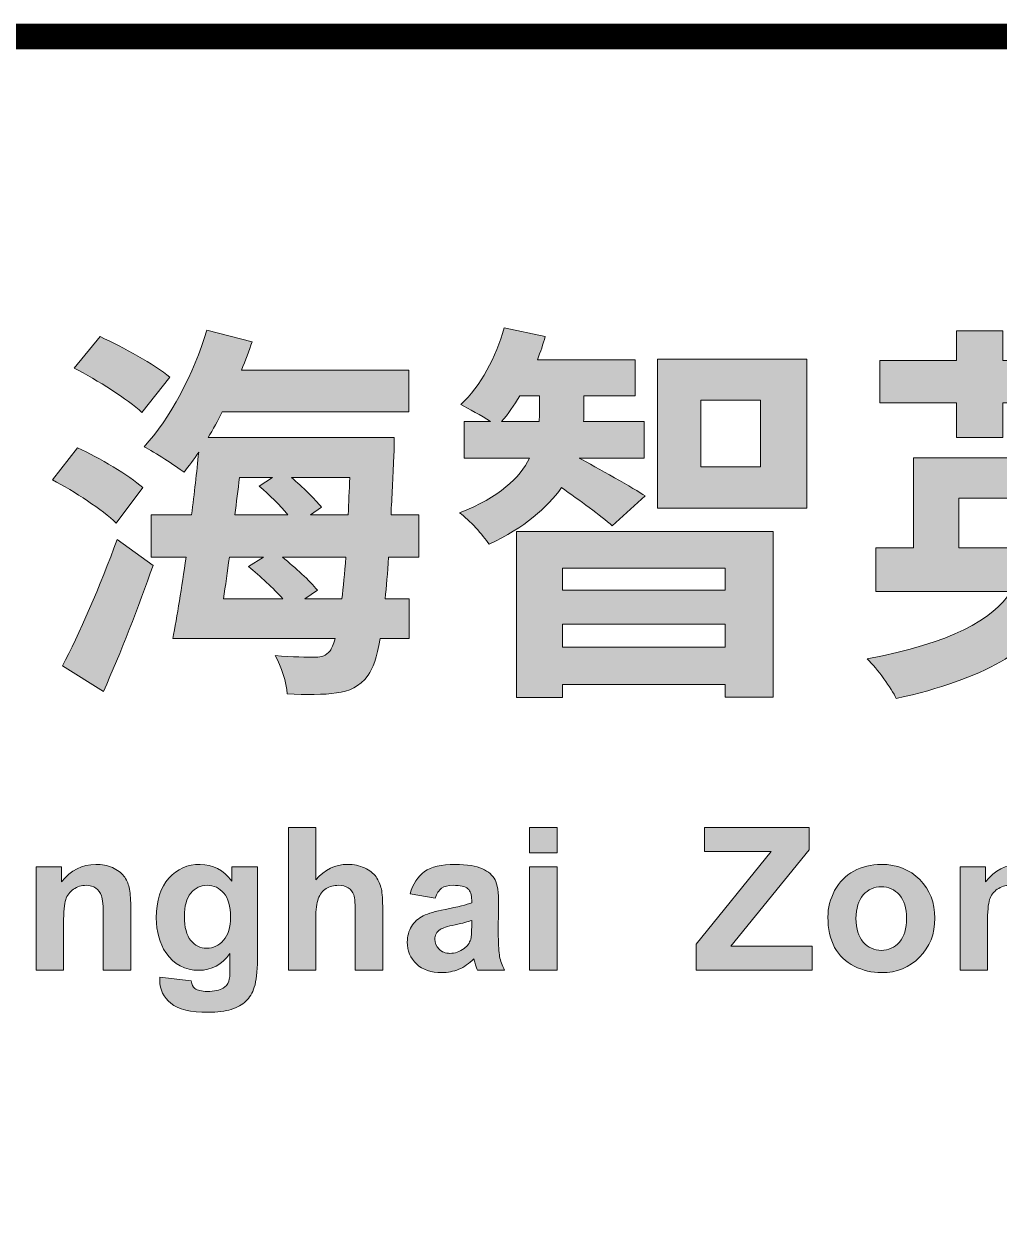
# Model space of a CAD drawing. Extents: x 148 to 221443, y -36682 to 6758.
# Drawn here: x 181042.4 to 181270.8, y -23144.8 to -22866.1 of the extents above; entities that cross this region are included whole.
import ezdxf

# ---------------------------------------------------------------- set-up
doc = ezdxf.new("R2010")
doc.units = 0
doc.header["$LTSCALE"] = 10
doc.header["$MEASUREMENT"] = 0
doc.layers.add('图层 1', color=7, linetype='Continuous')
doc.layers.add('图框层', color=7, linetype='Continuous', lineweight=15)

# ---------------------------------------------------------------- blocks, each defined once
blk = doc.blocks.new('block 5')
at = {"layer": '图层 1', "true_color": 0x0f208a}
h = blk.add_hatch(color=166, dxfattribs=at)
h.dxf.hatch_style = 2
edge = h.paths.add_edge_path()
edge.add_spline(control_points=[(88.756, -146.79), (88.591, -146.625), (88.242, -146.402), (87.971, -146.256), (87.971, -146.256), (88.281, -145.863), (88.281, -145.863), (88.553, -145.985), (88.911, -146.198), (89.086, -146.353), (89.086, -146.353), (88.756, -146.79), (88.756, -146.79)], knot_values=[0, 0, 0, 0, 1, 1, 1, 2, 2, 2, 3, 3, 3, 4, 4, 4, 4], degree=3, periodic=0)
edge = h.paths.add_edge_path()
edge.add_spline(control_points=[(88.097, -148.55), (88.295, -148.177), (88.562, -147.561), (88.771, -146.993), (88.771, -146.993), (89.212, -147.313), (89.212, -147.313), (89.033, -147.828), (88.814, -148.39), (88.601, -148.866), (88.601, -148.866), (88.097, -148.55), (88.097, -148.55)], knot_values=[0, 0, 0, 0, 1, 1, 1, 2, 2, 2, 3, 3, 3, 4, 4, 4, 4], degree=3, periodic=0)
edge = h.paths.add_edge_path()
edge.add_spline(control_points=[(89.076, -145.427), (88.902, -145.262), (88.523, -145.029), (88.242, -144.879), (88.242, -144.879), (88.562, -144.491), (88.562, -144.491), (88.844, -144.622), (89.227, -144.835), (89.421, -144.99), (89.421, -144.99), (89.076, -145.427), (89.076, -145.427)], knot_values=[0, 0, 0, 0, 1, 1, 1, 2, 2, 2, 3, 3, 3, 4, 4, 4, 4], degree=3, periodic=0)
edge = h.paths.add_edge_path()
edge.add_spline(control_points=[(92.117, -147.212), (92.103, -147.406), (92.088, -147.575), (92.074, -147.726), (92.074, -147.726), (92.37, -147.726), (92.37, -147.726), (92.37, -147.726), (92.37, -148.216), (92.37, -148.216), (92.37, -148.216), (92.011, -148.216), (92.011, -148.216), (91.972, -148.448), (91.923, -148.584), (91.865, -148.667), (91.754, -148.817), (91.632, -148.861), (91.472, -148.885), (91.327, -148.909), (91.094, -148.909), (90.866, -148.895), (90.856, -148.759), (90.798, -148.555), (90.716, -148.424), (90.929, -148.444), (91.118, -148.444), (91.215, -148.444), (91.298, -148.444), (91.341, -148.429), (91.395, -148.366), (91.414, -148.337), (91.438, -148.293), (91.458, -148.216), (91.458, -148.216), (89.455, -148.216), (89.455, -148.216), (89.508, -147.939), (89.566, -147.585), (89.62, -147.212), (89.62, -147.212), (89.188, -147.212), (89.188, -147.212), (89.188, -147.212), (89.188, -146.688), (89.188, -146.688), (89.188, -146.688), (89.687, -146.688), (89.687, -146.688), (89.721, -146.426), (89.75, -146.164), (89.775, -145.917), (89.716, -146.004), (89.653, -146.087), (89.595, -146.164), (89.484, -146.077), (89.236, -145.921), (89.101, -145.849), (89.426, -145.504), (89.712, -144.947), (89.877, -144.413), (89.877, -144.413), (90.434, -144.554), (90.434, -144.554), (90.396, -144.665), (90.352, -144.787), (90.303, -144.903), (90.303, -144.903), (92.365, -144.903), (92.365, -144.903), (92.365, -144.903), (92.365, -145.417), (92.365, -145.417), (92.365, -145.417), (90.066, -145.417), (90.066, -145.417), (90.008, -145.529), (89.954, -145.635), (89.891, -145.737), (89.891, -145.737), (92.185, -145.737), (92.185, -145.737), (92.185, -145.737), (92.185, -145.907), (92.18, -145.98), (92.171, -146.237), (92.156, -146.47), (92.146, -146.688), (92.146, -146.688), (92.491, -146.688), (92.491, -146.688), (92.491, -146.688), (92.491, -147.212), (92.491, -147.212), (92.491, -147.212), (92.117, -147.212), (92.117, -147.212)], knot_values=[0, 0, 0, 0, 1, 1, 1, 2, 2, 2, 3, 3, 3, 4, 4, 4, 5, 5, 5, 6, 6, 6, 7, 7, 7, 8, 8, 8, 9, 9, 9, 10, 10, 10, 11, 11, 11, 12, 12, 12, 13, 13, 13, 14, 14, 14, 15, 15, 15, 16, 16, 16, 17, 17, 17, 18, 18, 18, 19, 19, 19, 20, 20, 20, 21, 21, 21, 22, 22, 22, 23, 23, 23, 24, 24, 24, 25, 25, 25, 26, 26, 26, 27, 27, 27, 28, 28, 28, 29, 29, 29, 30, 30, 30, 31, 31, 31, 32, 32, 32, 32], degree=3, periodic=0)
edge = h.paths.add_edge_path()
edge.add_spline(control_points=[(90.153, -147.212), (90.129, -147.391), (90.105, -147.561), (90.08, -147.726), (90.08, -147.726), (90.813, -147.726), (90.813, -147.726), (90.696, -147.595), (90.531, -147.444), (90.391, -147.328), (90.391, -147.328), (90.575, -147.212), (90.575, -147.212), (90.575, -147.212), (90.153, -147.212), (90.153, -147.212)], knot_values=[0, 0, 0, 0, 1, 1, 1, 2, 2, 2, 3, 3, 3, 4, 4, 4, 5, 5, 5, 5], degree=3, periodic=0)
edge = h.paths.add_edge_path()
edge.add_spline(control_points=[(90.279, -146.227), (90.26, -146.382), (90.24, -146.533), (90.221, -146.688), (90.221, -146.688), (90.876, -146.688), (90.876, -146.688), (90.779, -146.571), (90.643, -146.441), (90.522, -146.334), (90.522, -146.334), (90.686, -146.227), (90.686, -146.227), (90.686, -146.227), (90.279, -146.227), (90.279, -146.227)], knot_values=[0, 0, 0, 0, 1, 1, 1, 2, 2, 2, 3, 3, 3, 4, 4, 4, 5, 5, 5, 5], degree=3, periodic=0)
edge = h.paths.add_edge_path()
edge.add_spline(control_points=[(91.54, -147.726), (91.56, -147.58), (91.574, -147.415), (91.589, -147.212), (91.589, -147.212), (90.808, -147.212), (90.808, -147.212), (90.968, -147.343), (91.142, -147.498), (91.239, -147.619), (91.239, -147.619), (91.084, -147.726), (91.084, -147.726), (91.084, -147.726), (91.54, -147.726), (91.54, -147.726)], knot_values=[0, 0, 0, 0, 1, 1, 1, 2, 2, 2, 3, 3, 3, 4, 4, 4, 5, 5, 5, 5], degree=3, periodic=0)
edge = h.paths.add_edge_path()
edge.add_spline(control_points=[(90.919, -146.227), (91.055, -146.348), (91.205, -146.489), (91.288, -146.596), (91.288, -146.596), (91.152, -146.688), (91.152, -146.688), (91.152, -146.688), (91.618, -146.688), (91.618, -146.688), (91.623, -146.542), (91.632, -146.392), (91.637, -146.227), (91.637, -146.227), (90.919, -146.227), (90.919, -146.227)], knot_values=[0, 0, 0, 0, 1, 1, 1, 2, 2, 2, 3, 3, 3, 4, 4, 4, 5, 5, 5, 5], degree=3, periodic=0)
h = blk.add_hatch(color=166, dxfattribs=at)
h.dxf.hatch_style = 2
edge = h.paths.add_edge_path()
edge.add_spline(control_points=[(94.873, -146.824), (94.737, -146.702), (94.465, -146.504), (94.247, -146.353), (94.072, -146.601), (93.791, -146.848), (93.355, -147.052), (93.277, -146.935), (93.117, -146.756), (92.991, -146.664), (93.486, -146.47), (93.733, -146.232), (93.854, -145.989), (93.854, -145.989), (93.049, -145.989), (93.049, -145.989), (93.049, -145.989), (93.049, -145.538), (93.049, -145.538), (93.049, -145.538), (93.374, -145.538), (93.374, -145.538), (93.258, -145.466), (93.102, -145.378), (93.006, -145.33), (93.253, -145.097), (93.442, -144.743), (93.539, -144.384), (93.539, -144.384), (94.048, -144.491), (94.048, -144.491), (94.019, -144.583), (93.99, -144.68), (93.951, -144.777), (93.951, -144.777), (95.154, -144.777), (95.154, -144.777), (95.154, -144.777), (95.154, -145.223), (95.154, -145.223), (95.154, -145.223), (94.524, -145.223), (94.524, -145.223), (94.524, -145.223), (94.524, -145.441), (94.524, -145.441), (94.524, -145.475), (94.524, -145.504), (94.519, -145.538), (94.519, -145.538), (95.266, -145.538), (95.266, -145.538), (95.266, -145.538), (95.266, -145.989), (95.266, -145.989), (95.266, -145.989), (94.465, -145.989), (94.465, -145.989), (94.669, -146.096), (95.154, -146.373), (95.28, -146.455), (95.28, -146.455), (94.873, -146.824), (94.873, -146.824)], knot_values=[0, 0, 0, 0, 1, 1, 1, 2, 2, 2, 3, 3, 3, 4, 4, 4, 5, 5, 5, 6, 6, 6, 7, 7, 7, 8, 8, 8, 9, 9, 9, 10, 10, 10, 11, 11, 11, 12, 12, 12, 13, 13, 13, 14, 14, 14, 15, 15, 15, 16, 16, 16, 17, 17, 17, 18, 18, 18, 19, 19, 19, 20, 20, 20, 21, 21, 21, 21], degree=3, periodic=0)
edge = h.paths.add_edge_path()
edge.add_spline(control_points=[(93.971, -145.538), (93.975, -145.5), (93.975, -145.466), (93.975, -145.432), (93.975, -145.432), (93.975, -145.223), (93.975, -145.223), (93.975, -145.223), (93.733, -145.223), (93.733, -145.223), (93.665, -145.34), (93.587, -145.446), (93.51, -145.538), (93.51, -145.538), (93.971, -145.538), (93.971, -145.538)], knot_values=[0, 0, 0, 0, 1, 1, 1, 2, 2, 2, 3, 3, 3, 4, 4, 4, 5, 5, 5, 5], degree=3, periodic=0)
h.paths.add_polyline_path([(93.694, -146.896), (96.856, -146.896), (96.856, -148.938), (96.265, -148.938), (96.265, -148.783), (94.262, -148.783), (94.262, -148.943), (93.694, -148.943)])
h.paths.add_polyline_path([(94.262, -147.347), (94.262, -147.619), (96.265, -147.619), (96.265, -147.347)])
h.paths.add_polyline_path([(96.265, -148.322), (96.265, -148.036), (94.262, -148.036), (94.262, -148.322)])
h.paths.add_polyline_path([(97.273, -144.767), (97.273, -146.605), (95.431, -146.605), (95.431, -144.767)])
h.paths.add_polyline_path([(96.701, -145.276), (95.964, -145.276), (95.964, -146.096), (96.701, -146.096)])
h = blk.add_hatch(color=166, dxfattribs=at)
h.dxf.hatch_style = 2
edge = h.paths.add_edge_path()
edge.add_spline(control_points=[(100.785, -147.634), (101.149, -148.075), (101.751, -148.332), (102.599, -148.419), (102.473, -148.55), (102.313, -148.793), (102.24, -148.953), (101.333, -148.807), (100.742, -148.473), (100.334, -147.891), (100.048, -148.342), (99.471, -148.715), (98.375, -148.953), (98.312, -148.827), (98.147, -148.594), (98.016, -148.463), (99.054, -148.274), (99.563, -147.978), (99.791, -147.634), (99.791, -147.634), (98.123, -147.634), (98.123, -147.634), (98.123, -147.634), (98.123, -147.095), (98.123, -147.095), (98.123, -147.095), (98.588, -147.095), (98.588, -147.095), (98.588, -147.095), (98.588, -145.985), (98.588, -145.985), (98.588, -145.985), (99.98, -145.985), (99.98, -145.985), (99.98, -145.985), (99.98, -145.5), (99.98, -145.5), (99.98, -145.5), (100.586, -145.5), (100.586, -145.5), (100.586, -145.5), (100.586, -145.985), (100.586, -145.985), (100.586, -145.985), (102.041, -145.985), (102.041, -145.985), (102.041, -145.985), (102.041, -147.095), (102.041, -147.095), (102.041, -147.095), (102.473, -147.095), (102.473, -147.095), (102.473, -147.095), (102.473, -147.634), (102.473, -147.634), (102.473, -147.634), (100.785, -147.634), (100.785, -147.634)], knot_values=[0, 0, 0, 0, 1, 1, 1, 2, 2, 2, 3, 3, 3, 4, 4, 4, 5, 5, 5, 6, 6, 6, 7, 7, 7, 8, 8, 8, 9, 9, 9, 10, 10, 10, 11, 11, 11, 12, 12, 12, 13, 13, 13, 14, 14, 14, 15, 15, 15, 16, 16, 16, 17, 17, 17, 18, 18, 18, 19, 19, 19, 19], degree=3, periodic=0)
h.paths.add_polyline_path([(99.117, -145.306), (98.171, -145.306), (98.171, -144.787), (99.117, -144.787), (99.117, -144.418), (99.689, -144.418), (99.689, -144.787), (100.887, -144.787), (100.887, -144.418), (101.464, -144.418), (101.464, -144.787), (102.42, -144.787), (102.42, -145.306), (101.464, -145.306), (101.464, -145.737), (100.887, -145.737), (100.887, -145.306), (99.689, -145.306), (99.689, -145.737), (99.117, -145.737)])
edge = h.paths.add_edge_path()
edge.add_spline(control_points=[(99.971, -147.095), (99.98, -147.037), (99.98, -146.979), (99.98, -146.921), (99.98, -146.921), (99.98, -146.484), (99.98, -146.484), (99.98, -146.484), (99.146, -146.484), (99.146, -146.484), (99.146, -146.484), (99.146, -147.095), (99.146, -147.095), (99.146, -147.095), (99.971, -147.095), (99.971, -147.095)], knot_values=[0, 0, 0, 0, 1, 1, 1, 2, 2, 2, 3, 3, 3, 4, 4, 4, 5, 5, 5, 5], degree=3, periodic=0)
edge = h.paths.add_edge_path()
edge.add_spline(control_points=[(100.586, -146.484), (100.586, -146.484), (100.586, -146.93), (100.586, -146.93), (100.586, -146.984), (100.586, -147.042), (100.582, -147.095), (100.582, -147.095), (101.455, -147.095), (101.455, -147.095), (101.455, -147.095), (101.455, -146.484), (101.455, -146.484), (101.455, -146.484), (100.586, -146.484), (100.586, -146.484)], knot_values=[0, 0, 0, 0, 1, 1, 1, 2, 2, 2, 3, 3, 3, 4, 4, 4, 5, 5, 5, 5], degree=3, periodic=0)
at = {"layer": '图层 1', "lineweight": 0}
for points in [[(99.117, -145.306), (98.171, -145.306), (98.171, -144.787), (99.117, -144.787), (99.117, -144.418), (99.689, -144.418), (99.689, -144.787), (100.887, -144.787), (100.887, -144.418), (101.464, -144.418), (101.464, -144.787), (102.42, -144.787), (102.42, -145.306), (101.464, -145.306), (101.464, -145.737), (100.887, -145.737), (100.887, -145.306), (99.689, -145.306), (99.689, -145.737), (99.117, -145.737), (99.117, -145.306)], [(97.273, -144.767), (97.273, -146.605), (95.431, -146.605), (95.431, -144.767), (97.273, -144.767)], [(96.701, -145.276), (95.964, -145.276), (95.964, -146.096), (96.701, -146.096), (96.701, -145.276)], [(93.694, -146.896), (96.856, -146.896), (96.856, -148.938), (96.265, -148.938), (96.265, -148.783), (94.262, -148.783), (94.262, -148.943), (93.694, -148.943), (93.694, -146.896)], [(94.262, -147.347), (94.262, -147.619), (96.265, -147.619), (96.265, -147.347), (94.262, -147.347)], [(96.265, -148.322), (96.265, -148.036), (94.262, -148.036), (94.262, -148.322), (96.265, -148.322)]]:
    blk.add_lwpolyline(points, dxfattribs=at)
for points, knots in [([(92.117, -147.212), (92.103, -147.406), (92.088, -147.575), (92.074, -147.726), (92.074, -147.726), (92.37, -147.726), (92.37, -147.726), (92.37, -147.726), (92.37, -148.216), (92.37, -148.216), (92.37, -148.216), (92.011, -148.216), (92.011, -148.216), (91.972, -148.448), (91.923, -148.584), (91.865, -148.667), (91.754, -148.817), (91.632, -148.861), (91.472, -148.885), (91.327, -148.909), (91.094, -148.909), (90.866, -148.895), (90.856, -148.759), (90.798, -148.555), (90.716, -148.424), (90.929, -148.444), (91.118, -148.444), (91.215, -148.444), (91.298, -148.444), (91.341, -148.429), (91.395, -148.366), (91.414, -148.337), (91.438, -148.293), (91.458, -148.216), (91.458, -148.216), (89.455, -148.216), (89.455, -148.216), (89.508, -147.939), (89.566, -147.585), (89.62, -147.212), (89.62, -147.212), (89.188, -147.212), (89.188, -147.212), (89.188, -147.212), (89.188, -146.688), (89.188, -146.688), (89.188, -146.688), (89.687, -146.688), (89.687, -146.688), (89.721, -146.426), (89.75, -146.164), (89.775, -145.917), (89.716, -146.004), (89.653, -146.087), (89.595, -146.164), (89.484, -146.077), (89.236, -145.921), (89.101, -145.849), (89.426, -145.504), (89.712, -144.947), (89.877, -144.413), (89.877, -144.413), (90.434, -144.554), (90.434, -144.554), (90.396, -144.665), (90.352, -144.787), (90.303, -144.903), (90.303, -144.903), (92.365, -144.903), (92.365, -144.903), (92.365, -144.903), (92.365, -145.417), (92.365, -145.417), (92.365, -145.417), (90.066, -145.417), (90.066, -145.417), (90.008, -145.529), (89.954, -145.635), (89.891, -145.737), (89.891, -145.737), (92.185, -145.737), (92.185, -145.737), (92.185, -145.737), (92.185, -145.907), (92.18, -145.98), (92.171, -146.237), (92.156, -146.47), (92.146, -146.688), (92.146, -146.688), (92.491, -146.688), (92.491, -146.688), (92.491, -146.688), (92.491, -147.212), (92.491, -147.212), (92.491, -147.212), (92.117, -147.212), (92.117, -147.212)], [0, 0, 0, 0, 1, 1, 1, 2, 2, 2, 3, 3, 3, 4, 4, 4, 5, 5, 5, 6, 6, 6, 7, 7, 7, 8, 8, 8, 9, 9, 9, 10, 10, 10, 11, 11, 11, 12, 12, 12, 13, 13, 13, 14, 14, 14, 15, 15, 15, 16, 16, 16, 17, 17, 17, 18, 18, 18, 19, 19, 19, 20, 20, 20, 21, 21, 21, 22, 22, 22, 23, 23, 23, 24, 24, 24, 25, 25, 25, 26, 26, 26, 27, 27, 27, 28, 28, 28, 29, 29, 29, 30, 30, 30, 31, 31, 31, 32, 32, 32, 32]), ([(94.873, -146.824), (94.737, -146.702), (94.465, -146.504), (94.247, -146.353), (94.072, -146.601), (93.791, -146.848), (93.355, -147.052), (93.277, -146.935), (93.117, -146.756), (92.991, -146.664), (93.486, -146.47), (93.733, -146.232), (93.854, -145.989), (93.854, -145.989), (93.049, -145.989), (93.049, -145.989), (93.049, -145.989), (93.049, -145.538), (93.049, -145.538), (93.049, -145.538), (93.374, -145.538), (93.374, -145.538), (93.258, -145.466), (93.102, -145.378), (93.006, -145.33), (93.253, -145.097), (93.442, -144.743), (93.539, -144.384), (93.539, -144.384), (94.048, -144.491), (94.048, -144.491), (94.019, -144.583), (93.99, -144.68), (93.951, -144.777), (93.951, -144.777), (95.154, -144.777), (95.154, -144.777), (95.154, -144.777), (95.154, -145.223), (95.154, -145.223), (95.154, -145.223), (94.524, -145.223), (94.524, -145.223), (94.524, -145.223), (94.524, -145.441), (94.524, -145.441), (94.524, -145.475), (94.524, -145.504), (94.519, -145.538), (94.519, -145.538), (95.266, -145.538), (95.266, -145.538), (95.266, -145.538), (95.266, -145.989), (95.266, -145.989), (95.266, -145.989), (94.465, -145.989), (94.465, -145.989), (94.669, -146.096), (95.154, -146.373), (95.28, -146.455), (95.28, -146.455), (94.873, -146.824), (94.873, -146.824)], [0, 0, 0, 0, 1, 1, 1, 2, 2, 2, 3, 3, 3, 4, 4, 4, 5, 5, 5, 6, 6, 6, 7, 7, 7, 8, 8, 8, 9, 9, 9, 10, 10, 10, 11, 11, 11, 12, 12, 12, 13, 13, 13, 14, 14, 14, 15, 15, 15, 16, 16, 16, 17, 17, 17, 18, 18, 18, 19, 19, 19, 20, 20, 20, 21, 21, 21, 21]), ([(89.076, -145.427), (88.902, -145.262), (88.523, -145.029), (88.242, -144.879), (88.242, -144.879), (88.562, -144.491), (88.562, -144.491), (88.844, -144.622), (89.227, -144.835), (89.421, -144.99), (89.421, -144.99), (89.076, -145.427), (89.076, -145.427)], [0, 0, 0, 0, 1, 1, 1, 2, 2, 2, 3, 3, 3, 4, 4, 4, 4]), ([(93.971, -145.538), (93.975, -145.5), (93.975, -145.466), (93.975, -145.432), (93.975, -145.432), (93.975, -145.223), (93.975, -145.223), (93.975, -145.223), (93.733, -145.223), (93.733, -145.223), (93.665, -145.34), (93.587, -145.446), (93.51, -145.538), (93.51, -145.538), (93.971, -145.538), (93.971, -145.538)], [0, 0, 0, 0, 1, 1, 1, 2, 2, 2, 3, 3, 3, 4, 4, 4, 5, 5, 5, 5]), ([(100.785, -147.634), (101.149, -148.075), (101.751, -148.332), (102.599, -148.419), (102.473, -148.55), (102.313, -148.793), (102.24, -148.953), (101.333, -148.807), (100.742, -148.473), (100.334, -147.891), (100.048, -148.342), (99.471, -148.715), (98.375, -148.953), (98.312, -148.827), (98.147, -148.594), (98.016, -148.463), (99.054, -148.274), (99.563, -147.978), (99.791, -147.634), (99.791, -147.634), (98.123, -147.634), (98.123, -147.634), (98.123, -147.634), (98.123, -147.095), (98.123, -147.095), (98.123, -147.095), (98.588, -147.095), (98.588, -147.095), (98.588, -147.095), (98.588, -145.985), (98.588, -145.985), (98.588, -145.985), (99.98, -145.985), (99.98, -145.985), (99.98, -145.985), (99.98, -145.5), (99.98, -145.5), (99.98, -145.5), (100.586, -145.5), (100.586, -145.5), (100.586, -145.5), (100.586, -145.985), (100.586, -145.985), (100.586, -145.985), (102.041, -145.985), (102.041, -145.985), (102.041, -145.985), (102.041, -147.095), (102.041, -147.095), (102.041, -147.095), (102.473, -147.095), (102.473, -147.095), (102.473, -147.095), (102.473, -147.634), (102.473, -147.634), (102.473, -147.634), (100.785, -147.634), (100.785, -147.634)], [0, 0, 0, 0, 1, 1, 1, 2, 2, 2, 3, 3, 3, 4, 4, 4, 5, 5, 5, 6, 6, 6, 7, 7, 7, 8, 8, 8, 9, 9, 9, 10, 10, 10, 11, 11, 11, 12, 12, 12, 13, 13, 13, 14, 14, 14, 15, 15, 15, 16, 16, 16, 17, 17, 17, 18, 18, 18, 19, 19, 19, 19]), ([(88.756, -146.79), (88.591, -146.625), (88.242, -146.402), (87.971, -146.256), (87.971, -146.256), (88.281, -145.863), (88.281, -145.863), (88.553, -145.985), (88.911, -146.198), (89.086, -146.353), (89.086, -146.353), (88.756, -146.79), (88.756, -146.79)], [0, 0, 0, 0, 1, 1, 1, 2, 2, 2, 3, 3, 3, 4, 4, 4, 4]), ([(90.279, -146.227), (90.26, -146.382), (90.24, -146.533), (90.221, -146.688), (90.221, -146.688), (90.876, -146.688), (90.876, -146.688), (90.779, -146.571), (90.643, -146.441), (90.522, -146.334), (90.522, -146.334), (90.686, -146.227), (90.686, -146.227), (90.686, -146.227), (90.279, -146.227), (90.279, -146.227)], [0, 0, 0, 0, 1, 1, 1, 2, 2, 2, 3, 3, 3, 4, 4, 4, 5, 5, 5, 5]), ([(90.919, -146.227), (91.055, -146.348), (91.205, -146.489), (91.288, -146.596), (91.288, -146.596), (91.152, -146.688), (91.152, -146.688), (91.152, -146.688), (91.618, -146.688), (91.618, -146.688), (91.623, -146.542), (91.632, -146.392), (91.637, -146.227), (91.637, -146.227), (90.919, -146.227), (90.919, -146.227)], [0, 0, 0, 0, 1, 1, 1, 2, 2, 2, 3, 3, 3, 4, 4, 4, 5, 5, 5, 5]), ([(99.971, -147.095), (99.98, -147.037), (99.98, -146.979), (99.98, -146.921), (99.98, -146.921), (99.98, -146.484), (99.98, -146.484), (99.98, -146.484), (99.146, -146.484), (99.146, -146.484), (99.146, -146.484), (99.146, -147.095), (99.146, -147.095), (99.146, -147.095), (99.971, -147.095), (99.971, -147.095)], [0, 0, 0, 0, 1, 1, 1, 2, 2, 2, 3, 3, 3, 4, 4, 4, 5, 5, 5, 5]), ([(88.097, -148.55), (88.295, -148.177), (88.562, -147.561), (88.771, -146.993), (88.771, -146.993), (89.212, -147.313), (89.212, -147.313), (89.033, -147.828), (88.814, -148.39), (88.601, -148.866), (88.601, -148.866), (88.097, -148.55), (88.097, -148.55)], [0, 0, 0, 0, 1, 1, 1, 2, 2, 2, 3, 3, 3, 4, 4, 4, 4]), ([(90.153, -147.212), (90.129, -147.391), (90.105, -147.561), (90.08, -147.726), (90.08, -147.726), (90.813, -147.726), (90.813, -147.726), (90.696, -147.595), (90.531, -147.444), (90.391, -147.328), (90.391, -147.328), (90.575, -147.212), (90.575, -147.212), (90.575, -147.212), (90.153, -147.212), (90.153, -147.212)], [0, 0, 0, 0, 1, 1, 1, 2, 2, 2, 3, 3, 3, 4, 4, 4, 5, 5, 5, 5]), ([(91.54, -147.726), (91.56, -147.58), (91.574, -147.415), (91.589, -147.212), (91.589, -147.212), (90.808, -147.212), (90.808, -147.212), (90.968, -147.343), (91.142, -147.498), (91.239, -147.619), (91.239, -147.619), (91.084, -147.726), (91.084, -147.726), (91.084, -147.726), (91.54, -147.726), (91.54, -147.726)], [0, 0, 0, 0, 1, 1, 1, 2, 2, 2, 3, 3, 3, 4, 4, 4, 5, 5, 5, 5])]:
    blk.add_open_spline(points, degree=3, knots=knots, dxfattribs=at)
blk = doc.blocks.new('block 6')
at = {"layer": '图层 1', "true_color": 0x0f208a}
h = blk.add_hatch(color=166, dxfattribs=at)
h.dxf.hatch_style = 2
edge = h.paths.add_edge_path()
edge.add_spline(control_points=[(91.219, -150.543), (91.219, -150.543), (91.219, -151.191), (91.219, -151.191), (91.328, -151.064), (91.459, -151), (91.61, -151), (91.688, -151), (91.758, -151.014), (91.82, -151.043), (91.883, -151.072), (91.93, -151.109), (91.962, -151.154), (91.993, -151.199), (92.015, -151.249), (92.027, -151.303), (92.038, -151.358), (92.044, -151.442), (92.044, -151.557), (92.044, -151.557), (92.044, -152.306), (92.044, -152.306), (92.044, -152.306), (91.706, -152.306), (91.706, -152.306), (91.706, -152.306), (91.706, -151.631), (91.706, -151.631), (91.706, -151.497), (91.7, -151.412), (91.687, -151.376), (91.674, -151.34), (91.651, -151.311), (91.619, -151.29), (91.586, -151.269), (91.546, -151.258), (91.497, -151.258), (91.441, -151.258), (91.391, -151.272), (91.347, -151.299), (91.302, -151.327), (91.27, -151.368), (91.25, -151.423), (91.229, -151.477), (91.219, -151.559), (91.219, -151.666), (91.219, -151.666), (91.219, -152.306), (91.219, -152.306), (91.219, -152.306), (90.881, -152.306), (90.881, -152.306), (90.881, -152.306), (90.881, -150.543), (90.881, -150.543), (90.881, -150.543), (91.219, -150.543), (91.219, -150.543)], knot_values=[0, 0, 0, 0, 1, 1, 1, 2, 2, 2, 3, 3, 3, 4, 4, 4, 5, 5, 5, 6, 6, 6, 7, 7, 7, 8, 8, 8, 9, 9, 9, 10, 10, 10, 11, 11, 11, 12, 12, 12, 13, 13, 13, 14, 14, 14, 15, 15, 15, 16, 16, 16, 17, 17, 17, 18, 18, 18, 19, 19, 19, 19], degree=3, periodic=0)
h = blk.add_hatch(color=166, dxfattribs=at)
h.dxf.hatch_style = 2
h.paths.add_polyline_path([(93.855, -150.856), (93.855, -150.543), (94.193, -150.543), (94.193, -150.856)])
h.paths.add_polyline_path([(93.855, -152.306), (93.855, -151.029), (94.193, -151.029), (94.193, -152.306)])
h = blk.add_hatch(color=166, dxfattribs=at)
h.dxf.hatch_style = 2
h.paths.add_polyline_path([(95.906, -152.306), (95.906, -151.985), (96.832, -150.841), (96.01, -150.841), (96.01, -150.543), (97.301, -150.543), (97.301, -150.819), (96.335, -152.009), (97.338, -152.009), (97.338, -152.306)])
h = blk.add_hatch(color=166, dxfattribs=at)
h.dxf.hatch_style = 2
edge = h.paths.add_edge_path()
edge.add_spline(control_points=[(88.937, -152.306), (88.937, -152.306), (88.599, -152.306), (88.599, -152.306), (88.599, -152.306), (88.599, -151.654), (88.599, -151.654), (88.599, -151.516), (88.591, -151.427), (88.577, -151.386), (88.563, -151.346), (88.539, -151.315), (88.507, -151.292), (88.474, -151.27), (88.435, -151.258), (88.389, -151.258), (88.331, -151.258), (88.278, -151.274), (88.232, -151.307), (88.185, -151.339), (88.153, -151.381), (88.136, -151.434), (88.119, -151.487), (88.11, -151.585), (88.11, -151.728), (88.11, -151.728), (88.11, -152.306), (88.11, -152.306), (88.11, -152.306), (87.772, -152.306), (87.772, -152.306), (87.772, -152.306), (87.772, -151.029), (87.772, -151.029), (87.772, -151.029), (88.086, -151.029), (88.086, -151.029), (88.086, -151.029), (88.086, -151.216), (88.086, -151.216), (88.198, -151.072), (88.338, -151), (88.507, -151), (88.582, -151), (88.65, -151.013), (88.712, -151.04), (88.774, -151.067), (88.82, -151.101), (88.852, -151.143), (88.883, -151.185), (88.906, -151.232), (88.918, -151.285), (88.93, -151.338), (88.937, -151.413), (88.937, -151.512), (88.937, -151.512), (88.937, -152.306), (88.937, -152.306)], knot_values=[0, 0, 0, 0, 1, 1, 1, 2, 2, 2, 3, 3, 3, 4, 4, 4, 5, 5, 5, 6, 6, 6, 7, 7, 7, 8, 8, 8, 9, 9, 9, 10, 10, 10, 11, 11, 11, 12, 12, 12, 13, 13, 13, 14, 14, 14, 15, 15, 15, 16, 16, 16, 17, 17, 17, 18, 18, 18, 19, 19, 19, 19], degree=3, periodic=0)
h = blk.add_hatch(color=166, dxfattribs=at)
h.dxf.hatch_style = 2
edge = h.paths.add_edge_path()
edge.add_spline(control_points=[(89.297, -152.39), (89.297, -152.39), (89.683, -152.437), (89.683, -152.437), (89.69, -152.482), (89.705, -152.513), (89.728, -152.53), (89.76, -152.554), (89.811, -152.566), (89.879, -152.566), (89.968, -152.566), (90.034, -152.552), (90.078, -152.526), (90.108, -152.508), (90.13, -152.48), (90.145, -152.441), (90.156, -152.412), (90.161, -152.361), (90.161, -152.286), (90.161, -152.286), (90.161, -152.099), (90.161, -152.099), (90.06, -152.237), (89.932, -152.306), (89.778, -152.306), (89.607, -152.306), (89.471, -152.233), (89.371, -152.088), (89.292, -151.973), (89.253, -151.831), (89.253, -151.66), (89.253, -151.446), (89.304, -151.282), (89.407, -151.169), (89.51, -151.056), (89.638, -151), (89.792, -151), (89.95, -151), (90.08, -151.069), (90.182, -151.208), (90.182, -151.208), (90.182, -151.029), (90.182, -151.029), (90.182, -151.029), (90.499, -151.029), (90.499, -151.029), (90.499, -151.029), (90.499, -152.175), (90.499, -152.175), (90.499, -152.326), (90.486, -152.438), (90.461, -152.513), (90.437, -152.587), (90.402, -152.646), (90.357, -152.688), (90.312, -152.731), (90.252, -152.764), (90.177, -152.788), (90.102, -152.812), (90.007, -152.824), (89.893, -152.824), (89.676, -152.824), (89.523, -152.787), (89.432, -152.713), (89.341, -152.639), (89.296, -152.545), (89.296, -152.431), (89.296, -152.42), (89.297, -152.406), (89.297, -152.39)], knot_values=[0, 0, 0, 0, 1, 1, 1, 2, 2, 2, 3, 3, 3, 4, 4, 4, 5, 5, 5, 6, 6, 6, 7, 7, 7, 8, 8, 8, 9, 9, 9, 10, 10, 10, 11, 11, 11, 12, 12, 12, 13, 13, 13, 14, 14, 14, 15, 15, 15, 16, 16, 16, 17, 17, 17, 18, 18, 18, 19, 19, 19, 20, 20, 20, 21, 21, 21, 22, 22, 22, 23, 23, 23, 23], degree=3, periodic=0)
edge = h.paths.add_edge_path()
edge.add_spline(control_points=[(89.599, -151.641), (89.599, -151.776), (89.626, -151.876), (89.678, -151.938), (89.73, -152.002), (89.795, -152.033), (89.872, -152.033), (89.955, -152.033), (90.024, -152.001), (90.081, -151.936), (90.138, -151.872), (90.167, -151.776), (90.167, -151.649), (90.167, -151.517), (90.14, -151.419), (90.085, -151.355), (90.031, -151.291), (89.962, -151.258), (89.878, -151.258), (89.797, -151.258), (89.73, -151.29), (89.678, -151.353), (89.626, -151.416), (89.599, -151.512), (89.599, -151.641)], knot_values=[0, 0, 0, 0, 1, 1, 1, 2, 2, 2, 3, 3, 3, 4, 4, 4, 5, 5, 5, 6, 6, 6, 7, 7, 7, 8, 8, 8, 8], degree=3, periodic=0)
h = blk.add_hatch(color=166, dxfattribs=at)
h.dxf.hatch_style = 2
edge = h.paths.add_edge_path()
edge.add_spline(control_points=[(92.689, -151.418), (92.689, -151.418), (92.382, -151.363), (92.382, -151.363), (92.416, -151.24), (92.476, -151.148), (92.56, -151.089), (92.644, -151.03), (92.769, -151), (92.935, -151), (93.086, -151), (93.198, -151.018), (93.272, -151.053), (93.346, -151.089), (93.398, -151.134), (93.428, -151.189), (93.458, -151.244), (93.473, -151.345), (93.473, -151.492), (93.473, -151.492), (93.469, -151.886), (93.469, -151.886), (93.469, -151.998), (93.475, -152.081), (93.485, -152.135), (93.496, -152.188), (93.516, -152.245), (93.546, -152.306), (93.546, -152.306), (93.212, -152.306), (93.212, -152.306), (93.203, -152.284), (93.192, -152.25), (93.179, -152.206), (93.174, -152.186), (93.17, -152.173), (93.167, -152.166), (93.11, -152.223), (93.048, -152.265), (92.982, -152.293), (92.916, -152.321), (92.846, -152.335), (92.772, -152.335), (92.64, -152.335), (92.536, -152.299), (92.461, -152.228), (92.385, -152.156), (92.347, -152.066), (92.347, -151.957), (92.347, -151.885), (92.364, -151.821), (92.399, -151.764), (92.433, -151.708), (92.482, -151.664), (92.544, -151.634), (92.606, -151.604), (92.695, -151.578), (92.813, -151.555), (92.971, -151.526), (93.08, -151.498), (93.141, -151.473), (93.141, -151.473), (93.141, -151.439), (93.141, -151.439), (93.141, -151.374), (93.125, -151.328), (93.093, -151.3), (93.061, -151.272), (93, -151.258), (92.911, -151.258), (92.851, -151.258), (92.804, -151.27), (92.77, -151.294), (92.737, -151.318), (92.71, -151.359), (92.689, -151.418)], knot_values=[0, 0, 0, 0, 1, 1, 1, 2, 2, 2, 3, 3, 3, 4, 4, 4, 5, 5, 5, 6, 6, 6, 7, 7, 7, 8, 8, 8, 9, 9, 9, 10, 10, 10, 11, 11, 11, 12, 12, 12, 13, 13, 13, 14, 14, 14, 15, 15, 15, 16, 16, 16, 17, 17, 17, 18, 18, 18, 19, 19, 19, 20, 20, 20, 21, 21, 21, 22, 22, 22, 23, 23, 23, 24, 24, 24, 25, 25, 25, 25], degree=3, periodic=0)
edge = h.paths.add_edge_path()
edge.add_spline(control_points=[(93.141, -151.692), (93.098, -151.707), (93.029, -151.724), (92.935, -151.744), (92.841, -151.764), (92.78, -151.784), (92.751, -151.803), (92.707, -151.834), (92.685, -151.874), (92.685, -151.923), (92.685, -151.969), (92.703, -152.011), (92.738, -152.045), (92.773, -152.08), (92.818, -152.097), (92.873, -152.097), (92.934, -152.097), (92.992, -152.077), (93.047, -152.037), (93.088, -152.006), (93.115, -151.969), (93.128, -151.925), (93.136, -151.896), (93.141, -151.841), (93.141, -151.76), (93.141, -151.76), (93.141, -151.692), (93.141, -151.692)], knot_values=[0, 0, 0, 0, 1, 1, 1, 2, 2, 2, 3, 3, 3, 4, 4, 4, 5, 5, 5, 6, 6, 6, 7, 7, 7, 8, 8, 8, 9, 9, 9, 9], degree=3, periodic=0)
h = blk.add_hatch(color=166, dxfattribs=at)
h.dxf.hatch_style = 2
edge = h.paths.add_edge_path()
edge.add_spline(control_points=[(97.532, -151.649), (97.532, -151.537), (97.559, -151.428), (97.615, -151.323), (97.67, -151.218), (97.748, -151.138), (97.85, -151.083), (97.951, -151.027), (98.064, -151), (98.19, -151), (98.383, -151), (98.541, -151.063), (98.664, -151.188), (98.788, -151.313), (98.85, -151.472), (98.85, -151.664), (98.85, -151.857), (98.787, -152.017), (98.663, -152.144), (98.538, -152.271), (98.381, -152.335), (98.192, -152.335), (98.075, -152.335), (97.963, -152.308), (97.857, -152.255), (97.751, -152.203), (97.67, -152.125), (97.615, -152.023), (97.559, -151.92), (97.532, -151.796), (97.532, -151.649)], knot_values=[0, 0, 0, 0, 1, 1, 1, 2, 2, 2, 3, 3, 3, 4, 4, 4, 5, 5, 5, 6, 6, 6, 7, 7, 7, 8, 8, 8, 9, 9, 9, 10, 10, 10, 10], degree=3, periodic=0)
edge = h.paths.add_edge_path()
edge.add_spline(control_points=[(97.878, -151.668), (97.878, -151.794), (97.908, -151.891), (97.968, -151.958), (98.028, -152.026), (98.102, -152.06), (98.191, -152.06), (98.279, -152.06), (98.353, -152.026), (98.413, -151.958), (98.472, -151.891), (98.502, -151.793), (98.502, -151.665), (98.502, -151.54), (98.472, -151.444), (98.413, -151.376), (98.353, -151.309), (98.279, -151.276), (98.191, -151.276), (98.102, -151.276), (98.028, -151.309), (97.968, -151.376), (97.908, -151.444), (97.878, -151.541), (97.878, -151.668)], knot_values=[0, 0, 0, 0, 1, 1, 1, 2, 2, 2, 3, 3, 3, 4, 4, 4, 5, 5, 5, 6, 6, 6, 7, 7, 7, 8, 8, 8, 8], degree=3, periodic=0)
h = blk.add_hatch(color=166, dxfattribs=at)
h.dxf.hatch_style = 2
edge = h.paths.add_edge_path()
edge.add_spline(control_points=[(100.325, -152.306), (100.325, -152.306), (99.987, -152.306), (99.987, -152.306), (99.987, -152.306), (99.987, -151.654), (99.987, -151.654), (99.987, -151.516), (99.98, -151.427), (99.966, -151.386), (99.951, -151.346), (99.928, -151.315), (99.895, -151.292), (99.863, -151.27), (99.824, -151.258), (99.778, -151.258), (99.719, -151.258), (99.667, -151.274), (99.62, -151.307), (99.574, -151.339), (99.542, -151.381), (99.525, -151.434), (99.508, -151.487), (99.499, -151.585), (99.499, -151.728), (99.499, -151.728), (99.499, -152.306), (99.499, -152.306), (99.499, -152.306), (99.161, -152.306), (99.161, -152.306), (99.161, -152.306), (99.161, -151.029), (99.161, -151.029), (99.161, -151.029), (99.475, -151.029), (99.475, -151.029), (99.475, -151.029), (99.475, -151.216), (99.475, -151.216), (99.587, -151.072), (99.727, -151), (99.896, -151), (99.97, -151), (100.039, -151.013), (100.1, -151.04), (100.162, -151.067), (100.209, -151.101), (100.241, -151.143), (100.272, -151.185), (100.294, -151.232), (100.307, -151.285), (100.319, -151.338), (100.325, -151.413), (100.325, -151.512), (100.325, -151.512), (100.325, -152.306), (100.325, -152.306)], knot_values=[0, 0, 0, 0, 1, 1, 1, 2, 2, 2, 3, 3, 3, 4, 4, 4, 5, 5, 5, 6, 6, 6, 7, 7, 7, 8, 8, 8, 9, 9, 9, 10, 10, 10, 11, 11, 11, 12, 12, 12, 13, 13, 13, 14, 14, 14, 15, 15, 15, 16, 16, 16, 17, 17, 17, 18, 18, 18, 19, 19, 19, 19], degree=3, periodic=0)
at = {"layer": '图层 1', "lineweight": 0}
for points in [[(93.855, -150.856), (93.855, -150.543), (94.193, -150.543), (94.193, -150.856), (93.855, -150.856)], [(95.906, -152.306), (95.906, -151.985), (96.832, -150.841), (96.01, -150.841), (96.01, -150.543), (97.301, -150.543), (97.301, -150.819), (96.335, -152.009), (97.338, -152.009), (97.338, -152.306), (95.906, -152.306)], [(93.855, -152.306), (93.855, -151.029), (94.193, -151.029), (94.193, -152.306), (93.855, -152.306)]]:
    blk.add_lwpolyline(points, dxfattribs=at)
for points, knots in [([(91.219, -150.543), (91.219, -150.543), (91.219, -151.191), (91.219, -151.191), (91.328, -151.064), (91.459, -151), (91.61, -151), (91.688, -151), (91.758, -151.014), (91.82, -151.043), (91.883, -151.072), (91.93, -151.109), (91.962, -151.154), (91.993, -151.199), (92.015, -151.249), (92.027, -151.303), (92.038, -151.358), (92.044, -151.442), (92.044, -151.557), (92.044, -151.557), (92.044, -152.306), (92.044, -152.306), (92.044, -152.306), (91.706, -152.306), (91.706, -152.306), (91.706, -152.306), (91.706, -151.631), (91.706, -151.631), (91.706, -151.497), (91.7, -151.412), (91.687, -151.376), (91.674, -151.34), (91.651, -151.311), (91.619, -151.29), (91.586, -151.269), (91.546, -151.258), (91.497, -151.258), (91.441, -151.258), (91.391, -151.272), (91.347, -151.299), (91.302, -151.327), (91.27, -151.368), (91.25, -151.423), (91.229, -151.477), (91.219, -151.559), (91.219, -151.666), (91.219, -151.666), (91.219, -152.306), (91.219, -152.306), (91.219, -152.306), (90.881, -152.306), (90.881, -152.306), (90.881, -152.306), (90.881, -150.543), (90.881, -150.543), (90.881, -150.543), (91.219, -150.543), (91.219, -150.543)], [0, 0, 0, 0, 1, 1, 1, 2, 2, 2, 3, 3, 3, 4, 4, 4, 5, 5, 5, 6, 6, 6, 7, 7, 7, 8, 8, 8, 9, 9, 9, 10, 10, 10, 11, 11, 11, 12, 12, 12, 13, 13, 13, 14, 14, 14, 15, 15, 15, 16, 16, 16, 17, 17, 17, 18, 18, 18, 19, 19, 19, 19]), ([(88.937, -152.306), (88.937, -152.306), (88.599, -152.306), (88.599, -152.306), (88.599, -152.306), (88.599, -151.654), (88.599, -151.654), (88.599, -151.516), (88.591, -151.427), (88.577, -151.386), (88.563, -151.346), (88.539, -151.315), (88.507, -151.292), (88.474, -151.27), (88.435, -151.258), (88.389, -151.258), (88.331, -151.258), (88.278, -151.274), (88.232, -151.307), (88.185, -151.339), (88.153, -151.381), (88.136, -151.434), (88.119, -151.487), (88.11, -151.585), (88.11, -151.728), (88.11, -151.728), (88.11, -152.306), (88.11, -152.306), (88.11, -152.306), (87.772, -152.306), (87.772, -152.306), (87.772, -152.306), (87.772, -151.029), (87.772, -151.029), (87.772, -151.029), (88.086, -151.029), (88.086, -151.029), (88.086, -151.029), (88.086, -151.216), (88.086, -151.216), (88.198, -151.072), (88.338, -151), (88.507, -151), (88.582, -151), (88.65, -151.013), (88.712, -151.04), (88.774, -151.067), (88.82, -151.101), (88.852, -151.143), (88.883, -151.185), (88.906, -151.232), (88.918, -151.285), (88.93, -151.338), (88.937, -151.413), (88.937, -151.512), (88.937, -151.512), (88.937, -152.306), (88.937, -152.306)], [0, 0, 0, 0, 1, 1, 1, 2, 2, 2, 3, 3, 3, 4, 4, 4, 5, 5, 5, 6, 6, 6, 7, 7, 7, 8, 8, 8, 9, 9, 9, 10, 10, 10, 11, 11, 11, 12, 12, 12, 13, 13, 13, 14, 14, 14, 15, 15, 15, 16, 16, 16, 17, 17, 17, 18, 18, 18, 19, 19, 19, 19]), ([(89.297, -152.39), (89.297, -152.39), (89.683, -152.437), (89.683, -152.437), (89.69, -152.482), (89.705, -152.513), (89.728, -152.53), (89.76, -152.554), (89.811, -152.566), (89.879, -152.566), (89.968, -152.566), (90.034, -152.552), (90.078, -152.526), (90.108, -152.508), (90.13, -152.48), (90.145, -152.441), (90.156, -152.412), (90.161, -152.361), (90.161, -152.286), (90.161, -152.286), (90.161, -152.099), (90.161, -152.099), (90.06, -152.237), (89.932, -152.306), (89.778, -152.306), (89.607, -152.306), (89.471, -152.233), (89.371, -152.088), (89.292, -151.973), (89.253, -151.831), (89.253, -151.66), (89.253, -151.446), (89.304, -151.282), (89.407, -151.169), (89.51, -151.056), (89.638, -151), (89.792, -151), (89.95, -151), (90.08, -151.069), (90.182, -151.208), (90.182, -151.208), (90.182, -151.029), (90.182, -151.029), (90.182, -151.029), (90.499, -151.029), (90.499, -151.029), (90.499, -151.029), (90.499, -152.175), (90.499, -152.175), (90.499, -152.326), (90.486, -152.438), (90.461, -152.513), (90.437, -152.587), (90.402, -152.646), (90.357, -152.688), (90.312, -152.731), (90.252, -152.764), (90.177, -152.788), (90.102, -152.812), (90.007, -152.824), (89.893, -152.824), (89.676, -152.824), (89.523, -152.787), (89.432, -152.713), (89.341, -152.639), (89.296, -152.545), (89.296, -152.431), (89.296, -152.42), (89.297, -152.406), (89.297, -152.39)], [0, 0, 0, 0, 1, 1, 1, 2, 2, 2, 3, 3, 3, 4, 4, 4, 5, 5, 5, 6, 6, 6, 7, 7, 7, 8, 8, 8, 9, 9, 9, 10, 10, 10, 11, 11, 11, 12, 12, 12, 13, 13, 13, 14, 14, 14, 15, 15, 15, 16, 16, 16, 17, 17, 17, 18, 18, 18, 19, 19, 19, 20, 20, 20, 21, 21, 21, 22, 22, 22, 23, 23, 23, 23]), ([(92.689, -151.418), (92.689, -151.418), (92.382, -151.363), (92.382, -151.363), (92.416, -151.24), (92.476, -151.148), (92.56, -151.089), (92.644, -151.03), (92.769, -151), (92.935, -151), (93.086, -151), (93.198, -151.018), (93.272, -151.053), (93.346, -151.089), (93.398, -151.134), (93.428, -151.189), (93.458, -151.244), (93.473, -151.345), (93.473, -151.492), (93.473, -151.492), (93.469, -151.886), (93.469, -151.886), (93.469, -151.998), (93.475, -152.081), (93.485, -152.135), (93.496, -152.188), (93.516, -152.245), (93.546, -152.306), (93.546, -152.306), (93.212, -152.306), (93.212, -152.306), (93.203, -152.284), (93.192, -152.25), (93.179, -152.206), (93.174, -152.186), (93.17, -152.173), (93.167, -152.166), (93.11, -152.223), (93.048, -152.265), (92.982, -152.293), (92.916, -152.321), (92.846, -152.335), (92.772, -152.335), (92.64, -152.335), (92.536, -152.299), (92.461, -152.228), (92.385, -152.156), (92.347, -152.066), (92.347, -151.957), (92.347, -151.885), (92.364, -151.821), (92.399, -151.764), (92.433, -151.708), (92.482, -151.664), (92.544, -151.634), (92.606, -151.604), (92.695, -151.578), (92.813, -151.555), (92.971, -151.526), (93.08, -151.498), (93.141, -151.473), (93.141, -151.473), (93.141, -151.439), (93.141, -151.439), (93.141, -151.374), (93.125, -151.328), (93.093, -151.3), (93.061, -151.272), (93, -151.258), (92.911, -151.258), (92.851, -151.258), (92.804, -151.27), (92.77, -151.294), (92.737, -151.318), (92.71, -151.359), (92.689, -151.418)], [0, 0, 0, 0, 1, 1, 1, 2, 2, 2, 3, 3, 3, 4, 4, 4, 5, 5, 5, 6, 6, 6, 7, 7, 7, 8, 8, 8, 9, 9, 9, 10, 10, 10, 11, 11, 11, 12, 12, 12, 13, 13, 13, 14, 14, 14, 15, 15, 15, 16, 16, 16, 17, 17, 17, 18, 18, 18, 19, 19, 19, 20, 20, 20, 21, 21, 21, 22, 22, 22, 23, 23, 23, 24, 24, 24, 25, 25, 25, 25]), ([(97.532, -151.649), (97.532, -151.537), (97.559, -151.428), (97.615, -151.323), (97.67, -151.218), (97.748, -151.138), (97.85, -151.083), (97.951, -151.027), (98.064, -151), (98.19, -151), (98.383, -151), (98.541, -151.063), (98.664, -151.188), (98.788, -151.313), (98.85, -151.472), (98.85, -151.664), (98.85, -151.857), (98.787, -152.017), (98.663, -152.144), (98.538, -152.271), (98.381, -152.335), (98.192, -152.335), (98.075, -152.335), (97.963, -152.308), (97.857, -152.255), (97.751, -152.203), (97.67, -152.125), (97.615, -152.023), (97.559, -151.92), (97.532, -151.796), (97.532, -151.649)], [0, 0, 0, 0, 1, 1, 1, 2, 2, 2, 3, 3, 3, 4, 4, 4, 5, 5, 5, 6, 6, 6, 7, 7, 7, 8, 8, 8, 9, 9, 9, 10, 10, 10, 10]), ([(100.325, -152.306), (100.325, -152.306), (99.987, -152.306), (99.987, -152.306), (99.987, -152.306), (99.987, -151.654), (99.987, -151.654), (99.987, -151.516), (99.98, -151.427), (99.966, -151.386), (99.951, -151.346), (99.928, -151.315), (99.895, -151.292), (99.863, -151.27), (99.824, -151.258), (99.778, -151.258), (99.719, -151.258), (99.667, -151.274), (99.62, -151.307), (99.574, -151.339), (99.542, -151.381), (99.525, -151.434), (99.508, -151.487), (99.499, -151.585), (99.499, -151.728), (99.499, -151.728), (99.499, -152.306), (99.499, -152.306), (99.499, -152.306), (99.161, -152.306), (99.161, -152.306), (99.161, -152.306), (99.161, -151.029), (99.161, -151.029), (99.161, -151.029), (99.475, -151.029), (99.475, -151.029), (99.475, -151.029), (99.475, -151.216), (99.475, -151.216), (99.587, -151.072), (99.727, -151), (99.896, -151), (99.97, -151), (100.039, -151.013), (100.1, -151.04), (100.162, -151.067), (100.209, -151.101), (100.241, -151.143), (100.272, -151.185), (100.294, -151.232), (100.307, -151.285), (100.319, -151.338), (100.325, -151.413), (100.325, -151.512), (100.325, -151.512), (100.325, -152.306), (100.325, -152.306)], [0, 0, 0, 0, 1, 1, 1, 2, 2, 2, 3, 3, 3, 4, 4, 4, 5, 5, 5, 6, 6, 6, 7, 7, 7, 8, 8, 8, 9, 9, 9, 10, 10, 10, 11, 11, 11, 12, 12, 12, 13, 13, 13, 14, 14, 14, 15, 15, 15, 16, 16, 16, 17, 17, 17, 18, 18, 18, 19, 19, 19, 19]), ([(89.599, -151.641), (89.599, -151.776), (89.626, -151.876), (89.678, -151.938), (89.73, -152.002), (89.795, -152.033), (89.872, -152.033), (89.955, -152.033), (90.024, -152.001), (90.081, -151.936), (90.138, -151.872), (90.167, -151.776), (90.167, -151.649), (90.167, -151.517), (90.14, -151.419), (90.085, -151.355), (90.031, -151.291), (89.962, -151.258), (89.878, -151.258), (89.797, -151.258), (89.73, -151.29), (89.678, -151.353), (89.626, -151.416), (89.599, -151.512), (89.599, -151.641)], [0, 0, 0, 0, 1, 1, 1, 2, 2, 2, 3, 3, 3, 4, 4, 4, 5, 5, 5, 6, 6, 6, 7, 7, 7, 8, 8, 8, 8]), ([(97.878, -151.668), (97.878, -151.794), (97.908, -151.891), (97.968, -151.958), (98.028, -152.026), (98.102, -152.06), (98.191, -152.06), (98.279, -152.06), (98.353, -152.026), (98.413, -151.958), (98.472, -151.891), (98.502, -151.793), (98.502, -151.665), (98.502, -151.54), (98.472, -151.444), (98.413, -151.376), (98.353, -151.309), (98.279, -151.276), (98.191, -151.276), (98.102, -151.276), (98.028, -151.309), (97.968, -151.376), (97.908, -151.444), (97.878, -151.541), (97.878, -151.668)], [0, 0, 0, 0, 1, 1, 1, 2, 2, 2, 3, 3, 3, 4, 4, 4, 5, 5, 5, 6, 6, 6, 7, 7, 7, 8, 8, 8, 8]), ([(93.141, -151.692), (93.098, -151.707), (93.029, -151.724), (92.935, -151.744), (92.841, -151.764), (92.78, -151.784), (92.751, -151.803), (92.707, -151.834), (92.685, -151.874), (92.685, -151.923), (92.685, -151.969), (92.703, -152.011), (92.738, -152.045), (92.773, -152.08), (92.818, -152.097), (92.873, -152.097), (92.934, -152.097), (92.992, -152.077), (93.047, -152.037), (93.088, -152.006), (93.115, -151.969), (93.128, -151.925), (93.136, -151.896), (93.141, -151.841), (93.141, -151.76), (93.141, -151.76), (93.141, -151.692), (93.141, -151.692)], [0, 0, 0, 0, 1, 1, 1, 2, 2, 2, 3, 3, 3, 4, 4, 4, 5, 5, 5, 6, 6, 6, 7, 7, 7, 8, 8, 8, 9, 9, 9, 9])]:
    blk.add_open_spline(points, degree=3, knots=knots, dxfattribs=at)
blk = doc.blocks.new('block 4')
at = {"layer": '图层 1'}
for name in ['block 5', 'block 6']:
    blk.add_blockref(name, (0, 0), dxfattribs=at)
blk = doc.blocks.new('block 2')
at = {"layer": '图层 1'}
blk.add_blockref('block 4', (0, 0), dxfattribs=at)

msp = doc.modelspace()

# ---------------------------------------------------------------- linework, layer by layer
at = {"layer": '图框层', "const_width": 6}
msp.add_lwpolyline([(180325.1394, -23549.1325), (183925.1394, -23549.1325), (183925.1394, -22869.1325), (180325.1394, -22869.1325)], close=True, dxfattribs=at)

# ---------------------------------------------------------------- block references
at = {"layer": '图层 1', "xscale": 19, "yscale": 19, "zscale": 19}
msp.add_blockref('block 2', (179377.5992, -20194.1071), dxfattribs=at)

doc.saveas('drawing.dxf')
